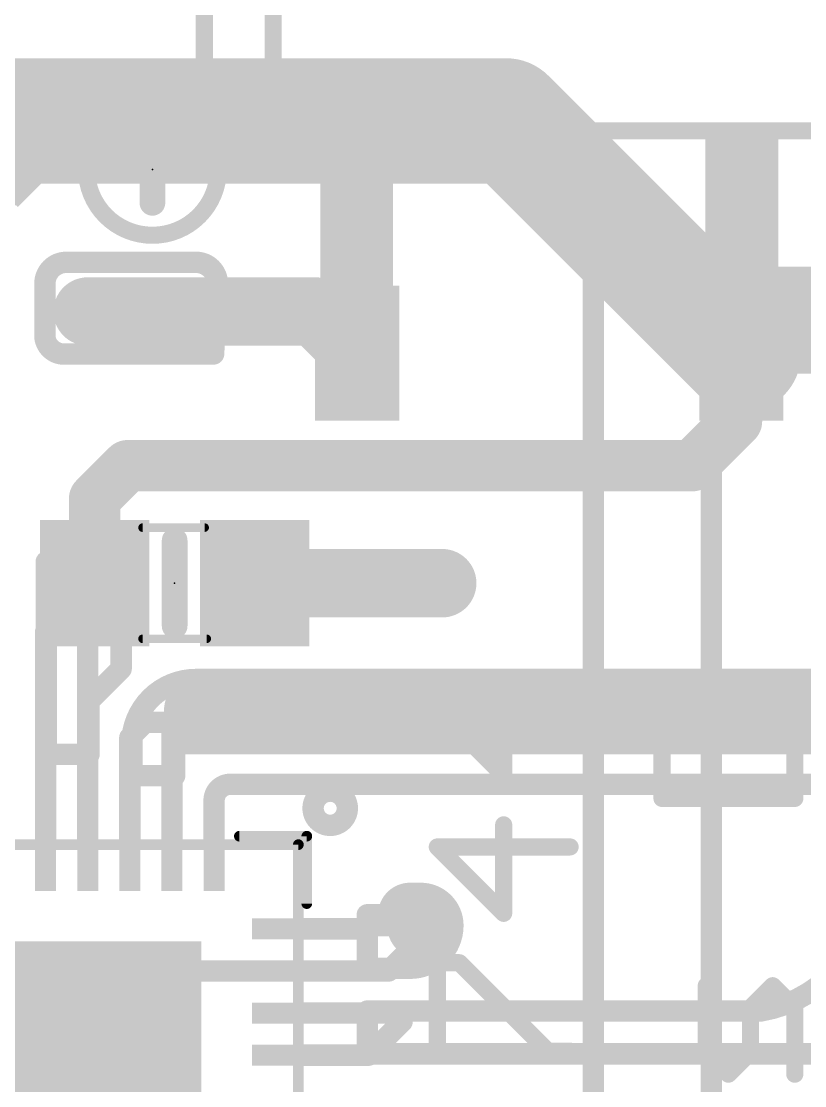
# Model space of a CAD drawing. Extents: x -21 to 68.1, y -13.1 to 62.4.
# Drawn here: x 27.61 to 36.91, y 21.21 to 33.85 of the extents above; entities that cross this region are included whole.
import ezdxf

# ---------------------------------------------------------------- set-up
doc = ezdxf.new("R2010")
doc.units = 0
for name, color, linetype in [('1', 12, 'CONTINUOUS'), ('16', 132, 'CONTINUOUS'), ('18', 110, 'CONTINUOUS'), ('21', 53, 'CONTINUOUS'), ('23', 53, 'CONTINUOUS'), ('51', 253, 'CONTINUOUS')]:
    doc.layers.add(name, color=color, linetype=linetype)

# ---------------------------------------------------------------- blocks, each defined once
blk = doc.blocks.new('RECT')
blk.add_solid([(-0.5, -0.5), (0.5, -0.5), (-0.5, 0.5), (0.5, 0.5)])
blk = doc.blocks.new('ROUNDV')
at = {"const_width": 0.5}
blk.add_lwpolyline([(0, -0.25, 1), (0, 0.25, 1), (0, -0.25)], format="xyb", dxfattribs=at)

msp = doc.modelspace()

# ---------------------------------------------------------------- linework, layer by layer
at = {"layer": '1'}
for points, const_width in [([(25.3, 32.7), (33.366, 32.7)], 1.4224), ([(33.366, 32.7), (36.157, 29.909)], 1.4224), ([(28.146, 30.988), (29.686, 30.988)], 0.254), ([(27.892, 30.099), (27.892, 30.734)], 0.254), ([(29.94, 30.734), (29.894, 29.9)], 0.254), ([(36.548, 30.3), (36.157, 29.909)], 1.27), ([(38.1, 30.3), (36.548, 30.3)], 1.27), ([(31.1022, 30.4038), (28.4, 30.4038)], 0.8128), ([(31.597, 29.909), (31.1022, 30.4038)], 0.8128), ([(36.1, 29.852), (36.157, 29.909)], 1.016), ([(36.1, 29.1), (36.1, 29.852)], 0.6096), ([(29.894, 29.9), (28.146, 29.9)], 0.254), ([(35.573, 28.573), (36.1, 29.1)], 0.6096), ([(28.482, 28.182), (28.873, 28.573)], 0.6096), ([(28.873, 28.573), (35.573, 28.573)], 0.6096), ([(28.482, 27.178), (28.482, 28.182)], 0.6096), ([(28.797, 27.432), (27.908, 27.432)], 0.254), ([(27.908, 27.432), (27.908, 25.146)], 0.254), ([(28.797, 26.162), (28.797, 27.432)], 0.254), ([(30.382, 27.178), (32.607, 27.178)], 0.8128), ([(27.9, 26.596), (28.482, 27.178)], 0.254), ([(28.4, 27.096), (28.482, 27.178)], 0.254), ([(28.4, 24.049), (28.4, 27.096)], 0.254), ([(27.9, 24.049), (27.9, 26.596)], 0.254), ([(28.416, 25.781), (28.797, 26.162)], 0.254), ([(37.02, 25.654), (29.813, 25.654)], 1.016), ([(29.686, 26.035), (29.813, 26.035)], 0.254), ([(29.813, 26.035), (29.813, 25.273)], 0.254), ([(28.416, 25.146), (28.416, 25.781)], 0.254), ([(29.083, 25.527), (28.9, 25.344)], 0.254), ([(29.337, 25.527), (29.083, 25.527)], 0.254), ([(29.4, 25.464), (29.337, 25.527)], 0.254), ([(29.4, 24.049), (29.4, 25.464)], 0.254), ([(28.9, 24.049), (28.9, 25.344)], 0.254), ([(28.924, 24.892), (28.924, 25.273)], 0.254), ([(29.813, 25.273), (29.559, 25.273)], 0.254), ([(27.908, 25.146), (28.416, 25.146)], 0.254), ([(29.432, 25.146), (29.432, 24.892)], 0.254), ([(29.432, 24.892), (28.924, 24.892)], 0.254), ([(30.0924, 24.7904), (39.4076, 24.7904)], 0.254), ([(29.9, 24.049), (29.9, 24.598)], 0.254), ([(32.353, 23.495), (32.226, 23.495)], 0.254), ([(31.972, 23.241), (31.718, 23.241)], 0.254), ([(31.718, 23.241), (31.718, 22.606)], 0.254), ([(30.875, 23.074), (31.71, 23.074)], 0.254), ([(31.71, 23.074), (31.75, 23.114)], 0.254), ([(31.75, 23.114), (32.353, 23.114)], 0.254), ([(32.385, 22.987), (32.385, 23.114)], 0.254), ([(31.972, 22.574), (32.385, 22.987)], 0.254), ([(30.875, 22.574), (29.273, 22.574)], 0.254), ([(30.875, 22.574), (31.972, 22.574)], 0.254), ([(31.718, 22.606), (32.226, 22.606)], 0.254), ([(30.875, 22.074), (32.028, 22.074)], 0.254), ([(31.718, 22.098), (36.385, 22.098)], 0.254), ([(31.718, 21.59), (31.718, 22.098)], 0.254), ([(32.028, 22.074), (32.131, 21.971)], 0.254), ([(31.734, 21.574), (32.131, 21.971)], 0.254), ([(30.875, 21.574), (31.734, 21.574)], 0.254), ([(38.29, 21.59), (31.718, 21.59)], 0.254)]:
    msp.add_lwpolyline(points, dxfattribs=dict(at, const_width=const_width))
for points, const_width in [([(33.6174, 32.9514, 1), (33.1146, 32.4486)], 0.7112), ([(33.366, 32.3444, 1), (33.366, 33.0556)], 0.7112), ([(28.146, 30.988, 0.4142), (27.892, 30.734)], 0.254), ([(28.146, 31.0515, 1), (28.146, 30.9245)], 0.127), ([(28.146, 30.9245, 1), (28.146, 31.0515)], 0.127), ([(29.94, 30.734, 0.4142), (29.686, 30.988)], 0.254), ([(29.686, 31.0515, 1), (29.686, 30.9245)], 0.127), ([(29.686, 30.9245, 1), (29.686, 31.0515)], 0.127), ([(27.9555, 30.734, 1), (27.8285, 30.734)], 0.127), ([(30.0034, 30.7305, 1), (29.8766, 30.7375)], 0.127), ([(36.548, 30.6175, 1), (36.548, 29.9825)], 0.635), ([(36.7725, 30.0755, 1), (36.3235, 30.5245)], 0.635), ([(27.8285, 30.734, 1), (27.9555, 30.734)], 0.127), ([(28.4, 30.607, 1), (28.4, 30.2006)], 0.4064), ([(29.8765, 30.734, 1), (30.0035, 30.734)], 0.127), ([(31.2459, 30.5475, 1), (30.9585, 30.2601)], 0.4064), ([(31.1022, 30.2006, 1), (31.1022, 30.607)], 0.4064), ([(35.9056, 29.6576, 1), (36.4084, 30.1604)], 0.7112), ([(35.9325, 30.1335, 1), (36.3815, 29.6845)], 0.635), ([(36.3366, 29.7294, 1), (35.9774, 30.0886)], 0.508), ([(27.892, 30.099, 0.4142), (28.146, 29.9)], 0.254), ([(27.955, 30.1067, 1), (27.829, 30.0913)], 0.127), ([(31.4533, 29.7653, 1), (31.7407, 30.0527)], 0.4064), ([(35.9204, 30.0316, 1), (36.2796, 29.6724)], 0.508), ([(27.8285, 30.099, 1), (27.9555, 30.099)], 0.127), ([(36.2524, 29.852, 1), (35.9476, 29.852)], 0.3048), ([(28.146, 29.9635, 1), (28.146, 29.8365)], 0.127), ([(28.1537, 29.837, 1), (28.1383, 29.963)], 0.127), ([(29.8306, 29.9035, 1), (29.9574, 29.8965)], 0.127), ([(29.894, 29.8365, 1), (29.894, 29.9635)], 0.127), ([(36.2078, 28.9922, 1), (35.9922, 29.2078)], 0.3048), ([(35.9476, 29.1, 1), (36.2524, 29.1)], 0.3048), ([(28.873, 28.7254, 1), (28.873, 28.4206)], 0.3048), ([(28.9808, 28.4652, 1), (28.7652, 28.6808)], 0.3048), ([(35.4652, 28.6808, 1), (35.6808, 28.4652)], 0.3048), ([(35.573, 28.4206, 1), (35.573, 28.7254)], 0.3048), ([(28.3742, 28.2898, 1), (28.5898, 28.0742)], 0.3048), ([(28.6344, 28.182, 1), (28.3296, 28.182)], 0.3048), ([(27.908, 27.4955, 1), (27.908, 27.3685)], 0.127), ([(27.9715, 27.432, 1), (27.8445, 27.432)], 0.127), ([(28.8605, 27.432, 1), (28.7335, 27.432)], 0.127), ([(28.797, 27.3685, 1), (28.797, 27.4955)], 0.127), ([(30.382, 27.3812, 1), (30.382, 26.9748)], 0.4064), ([(32.607, 26.9748, 1), (32.607, 27.3812)], 0.4064), ([(28.3296, 27.178, 1), (28.6344, 27.178)], 0.3048), ([(28.5269, 27.1331, 1), (28.4371, 27.2229)], 0.127), ([(28.5269, 27.1331, 1), (28.4371, 27.2229)], 0.127), ([(28.4635, 27.096, 1), (28.3365, 27.096)], 0.127), ([(28.3551, 27.1409, 1), (28.4449, 27.0511)], 0.127), ([(37.02, 25.654, 0.4142), (37.975, 26.416)], 1.016), ([(27.9635, 26.596, 1), (27.8365, 26.596)], 0.127), ([(27.8551, 26.6409, 1), (27.9449, 26.5511)], 0.127), ([(28.8419, 26.1171, 1), (28.7521, 26.2069)], 0.127), ([(28.7335, 26.162, 1), (28.8605, 26.162)], 0.127), ([(29.686, 26.035, 0.4142), (28.924, 25.273)], 0.254), ([(29.813, 25.908, 1), (29.813, 25.4)], 0.508), ([(29.686, 26.0985, 1), (29.686, 25.9715)], 0.127), ([(29.686, 25.9715, 1), (29.686, 26.0985)], 0.127), ([(29.8765, 26.035, 1), (29.7495, 26.035)], 0.127), ([(29.813, 25.9715, 1), (29.813, 26.0985)], 0.127), ([(37.0484, 25.9064, 1), (36.9916, 25.4016)], 0.508), ([(37.02, 25.4, 1), (37.02, 25.908)], 0.508), ([(28.4795, 25.781, 1), (28.3525, 25.781)], 0.127), ([(28.3711, 25.8259, 1), (28.4609, 25.7361)], 0.127), ([(29.083, 25.5905, 1), (29.083, 25.4635)], 0.127), ([(29.1279, 25.4821, 1), (29.0381, 25.5719)], 0.127), ([(29.3819, 25.5719, 1), (29.2921, 25.4821)], 0.127), ([(29.4635, 25.464, 1), (29.3365, 25.464)], 0.127), ([(29.337, 25.4635, 1), (29.337, 25.5905)], 0.127), ([(29.3551, 25.4191, 1), (29.4449, 25.5089)], 0.127), ([(28.9635, 25.344, 1), (28.8365, 25.344)], 0.127), ([(28.8551, 25.3889, 1), (28.9449, 25.2991)], 0.127), ([(28.9875, 25.273, 1), (28.8605, 25.273)], 0.127), ([(28.8605, 25.273, 1), (28.9875, 25.273)], 0.127), ([(29.559, 25.273, 0.4142), (29.432, 25.146)], 0.254), ([(29.559, 25.3365, 1), (29.559, 25.2095)], 0.127), ([(29.559, 25.2095, 1), (29.559, 25.3365)], 0.127), ([(29.7495, 25.273, 1), (29.8765, 25.273)], 0.127), ([(29.813, 25.2095, 1), (29.813, 25.3365)], 0.127), ([(27.908, 25.2095, 1), (27.908, 25.0825)], 0.127), ([(27.8445, 25.146, 1), (27.9715, 25.146)], 0.127), ([(28.3525, 25.146, 1), (28.4795, 25.146)], 0.127), ([(28.416, 25.0825, 1), (28.416, 25.2095)], 0.127), ([(29.4955, 25.146, 1), (29.3685, 25.146)], 0.127), ([(29.3685, 25.146, 1), (29.4955, 25.146)], 0.127), ([(28.924, 24.9555, 1), (28.924, 24.8285)], 0.127), ([(28.8605, 24.892, 1), (28.9875, 24.892)], 0.127), ([(29.3685, 24.892, 1), (29.4955, 24.892)], 0.127), ([(29.432, 24.8285, 1), (29.432, 24.9555)], 0.127), ([(30.0924, 24.7904, 0.4142), (29.9, 24.598)], 0.254), ([(30.0924, 24.8539, 1), (30.0924, 24.7269)], 0.127), ([(30.0924, 24.7269, 1), (30.0924, 24.8539)], 0.127), ([(29.9635, 24.598, 1), (29.8365, 24.598)], 0.127), ([(29.8365, 24.598, 1), (29.9635, 24.598)], 0.127), ([(27.8365, 24.049, 1), (27.9635, 24.049)], 0.127), ([(28.3365, 24.049, 1), (28.4635, 24.049)], 0.127), ([(28.8365, 24.049, 1), (28.9635, 24.049)], 0.127), ([(29.3365, 24.049, 1), (29.4635, 24.049)], 0.127), ([(29.8365, 24.049, 1), (29.9635, 24.049)], 0.127), ([(32.226, 23.495, 0.4142), (31.972, 23.241)], 0.254), ([(32.226, 23.5585, 1), (32.226, 23.4315)], 0.127), ([(32.226, 23.4315, 1), (32.226, 23.5585)], 0.127), ([(32.734, 23.114, 0.4142), (32.353, 23.495)], 0.254), ([(32.353, 23.5585, 1), (32.353, 23.4315)], 0.127), ([(32.353, 23.4315, 1), (32.353, 23.5585)], 0.127), ([(31.718, 23.3045, 1), (31.718, 23.1775)], 0.127), ([(31.7815, 23.241, 1), (31.6545, 23.241)], 0.127), ([(31.9085, 23.241, 1), (32.0355, 23.241)], 0.127), ([(31.972, 23.1775, 1), (31.972, 23.3045)], 0.127), ([(30.875, 23.1375, 1), (30.875, 23.0105)], 0.127), ([(31.6651, 23.1189, 1), (31.7549, 23.0291)], 0.127), ([(31.75, 23.1775, 1), (31.75, 23.0505)], 0.127), ([(31.7949, 23.0691, 1), (31.7051, 23.1589)], 0.127), ([(31.71, 23.0105, 1), (31.71, 23.1375)], 0.127), ([(32.226, 22.606, 0.4142), (32.734, 23.114)], 0.254), ([(32.4485, 23.114, 1), (32.3215, 23.114)], 0.127), ([(32.353, 23.0505, 1), (32.353, 23.1775)], 0.127), ([(32.7975, 23.114, 1), (32.6705, 23.114)], 0.127), ([(32.6705, 23.114, 1), (32.7975, 23.114)], 0.127), ([(32.3215, 22.987, 1), (32.4485, 22.987)], 0.127), ([(32.4299, 22.9421, 1), (32.3401, 23.0319)], 0.127), ([(36.385, 22.098, 0.1989), (37.401, 22.733)], 0.254), ([(29.273, 22.6375, 1), (29.273, 22.5105)], 0.127), ([(30.875, 22.6375, 1), (30.875, 22.5105)], 0.127), ([(30.875, 22.5105, 1), (30.875, 22.6375)], 0.127), ([(31.718, 22.6695, 1), (31.718, 22.5425)], 0.127), ([(31.6545, 22.606, 1), (31.7815, 22.606)], 0.127), ([(31.9271, 22.6189, 1), (32.0169, 22.5291)], 0.127), ([(31.972, 22.5105, 1), (31.972, 22.6375)], 0.127), ([(32.226, 22.6695, 1), (32.226, 22.5425)], 0.127), ([(32.226, 22.5425, 1), (32.226, 22.6695)], 0.127), ([(30.875, 22.1375, 1), (30.875, 22.0105)], 0.127), ([(31.718, 22.1615, 1), (31.718, 22.0345)], 0.127), ([(31.7815, 22.098, 1), (31.6545, 22.098)], 0.127), ([(32.0729, 22.1189, 1), (31.9831, 22.0291)], 0.127), ([(32.028, 22.0105, 1), (32.028, 22.1375)], 0.127), ([(36.3745, 22.1606, 1), (36.3955, 22.0354)], 0.127), ([(36.385, 22.0345, 1), (36.385, 22.1615)], 0.127), ([(32.1759, 21.9261, 1), (32.0861, 22.0159)], 0.127), ([(32.0861, 21.9261, 1), (32.1759, 22.0159)], 0.127), ([(30.875, 21.6375, 1), (30.875, 21.5105)], 0.127), ([(31.718, 21.6535, 1), (31.718, 21.5265)], 0.127), ([(31.6545, 21.59, 1), (31.7815, 21.59)], 0.127), ([(31.6891, 21.6189, 1), (31.7789, 21.5291)], 0.127), ([(31.734, 21.5105, 1), (31.734, 21.6375)], 0.127)]:
    msp.add_lwpolyline(points, format="xyb", dxfattribs=dict(at, const_width=const_width))
at = {"layer": '16', "const_width": 0.254}
for points in [[(34.2, 32.65), (27.2, 32.65)], [(35.8, 31.05), (34.2, 32.65)], [(27.75, 32.05), (26.7, 31)], [(33.6, 32.05), (27.75, 32.05)], [(34.4, 31.25), (33.6, 32.05)], [(34.4, 11.4), (34.4, 31.25)], [(35.8, 11.4), (35.8, 31.05)]]:
    msp.add_lwpolyline(points, dxfattribs=at)
at = {"layer": '16', "const_width": 0.127}
for points in [[(34.2449, 32.6949, 1), (34.1551, 32.6051)], [(34.2, 32.5865, 1), (34.2, 32.7135)], [(27.75, 32.1135, 1), (27.75, 31.9865)], [(27.7949, 32.0051, 1), (27.7051, 32.0949)], [(33.6449, 32.0949, 1), (33.5551, 32.0051)], [(33.6, 31.9865, 1), (33.6, 32.1135)], [(34.4635, 31.25, 1), (34.3365, 31.25)], [(34.3551, 31.2051, 1), (34.4449, 31.2949)], [(35.8635, 31.05, 1), (35.7365, 31.05)], [(35.7551, 31.0051, 1), (35.8449, 31.0949)]]:
    msp.add_lwpolyline(points, format="xyb", dxfattribs=at)
at = {"layer": '21'}
for points, const_width in [([(29.784, 33.16), (29.784, 38.76)], 0.2032), ([(30.6, 32.55), (30.6004, 38.5444)], 0.2032), ([(22.784, 33.16), (29.784, 33.16)], 0.2032), ([(27.8551, 32.0725), (27.8551, 32.7843)], 0.2032), ([(29.168, 32.4878), (29.168, 31.6942)], 0.3048), ([(37.154, 32.55), (30.6, 32.55)], 0.2032), ([(29.5648, 32.091), (28.7711, 32.091)], 0.3048), ([(27.4992, 31.7166), (27.8551, 32.0725)], 0.2032), ([(29.432, 26.67), (29.432, 27.686)], 0.3048), ([(33.3368, 24.8955), (33.3368, 25.9462)], 0.2032), ([(34.1249, 25.6836), (32.5488, 25.6836)], 0.2032), ([(32.5488, 25.6836), (33.3368, 24.8955)], 0.2032), ([(35.4784, 25.6734), (35.2158, 25.4107)], 0.2032), ([(36.5292, 25.6734), (35.4784, 25.6734)], 0.2032), ([(36.7919, 25.4107), (36.5292, 25.6734)], 0.2032), ([(35.2158, 25.4107), (35.2158, 24.6226)], 0.2032), ([(36.7919, 24.6226), (36.7919, 25.4107)], 0.2032), ([(35.2158, 24.6226), (36.7919, 24.6226)], 0.2032), ([(33.3368, 23.2583), (33.3368, 24.3091)], 0.2032), ([(31, 24.174), (30.2, 24.174)], 0.127), ([(31, 23.374), (31, 24.174)], 0.127), ([(34.1249, 24.0464), (32.5488, 24.0464)], 0.2032), ([(32.5488, 24.0464), (33.3368, 23.2583)], 0.2032), ([(32.5488, 21.6212), (32.5488, 22.6719)], 0.2032), ([(32.5488, 22.6719), (32.8114, 22.6719)], 0.2032), ([(32.8114, 22.6719), (33.8622, 21.6212)], 0.2032), ([(35.7411, 21.611), (35.7411, 22.3991)], 0.2032), ([(36.5292, 22.3991), (36.2665, 22.1364)], 0.2032), ([(36.7919, 22.1364), (36.5292, 22.3991)], 0.2032), ([(36.2665, 22.1364), (36.2665, 21.611)], 0.2032), ([(36.7919, 21.3483), (36.7919, 22.1364)], 0.2032), ([(33.8622, 21.6212), (34.1249, 21.6212)], 0.2032), ([(36.0038, 21.3483), (35.7411, 21.611)], 0.2032), ([(36.2665, 21.611), (36.0038, 21.3483)], 0.2032)]:
    msp.add_lwpolyline(points, dxfattribs=dict(at, const_width=const_width))
for points, const_width in [([(29.784, 33.1092, 1), (29.784, 33.2108)], 0.1016), ([(29.7332, 33.16, 1), (29.8348, 33.16)], 0.1016), ([(27.9059, 32.7843, 1), (27.8043, 32.7843)], 0.1016), ([(29.168, 31.3093, 1), (29.168, 32.8727, 1), (29.168, 31.3093)], 0.2032), ([(29.2442, 32.4878, 1), (29.0918, 32.4878)], 0.1524), ([(30.6, 32.6008, 1), (30.6, 32.4992)], 0.1016), ([(30.5492, 32.55, 1), (30.6508, 32.55)], 0.1016), ([(28.7711, 32.1672, 1), (28.7711, 32.0148)], 0.1524), ([(29.5648, 32.0148, 1), (29.5648, 32.1672)], 0.1524), ([(27.8043, 32.0725, 1), (27.9059, 32.0725)], 0.1016), ([(27.891, 32.0366, 1), (27.8192, 32.1084)], 0.1016), ([(29.0918, 31.6942, 1), (29.2442, 31.6942)], 0.1524), ([(29.5082, 27.686, 1), (29.3558, 27.686)], 0.1524), ([(29.3558, 26.67, 1), (29.5082, 26.67)], 0.1524), ([(33.3876, 25.9462, 1), (33.286, 25.9462)], 0.1016), ([(32.5847, 25.7195, 1), (32.5128, 25.6476)], 0.1016), ([(32.5488, 25.7344, 1), (32.5488, 25.6328)], 0.1016), ([(34.1249, 25.6328, 1), (34.1249, 25.7344)], 0.1016), ([(35.4784, 25.7242, 1), (35.4784, 25.6226)], 0.1016), ([(35.5144, 25.6375, 1), (35.4425, 25.7093)], 0.1016), ([(36.5651, 25.7093, 1), (36.4933, 25.6375)], 0.1016), ([(36.5292, 25.6226, 1), (36.5292, 25.7242)], 0.1016), ([(35.1798, 25.4466, 1), (35.2517, 25.3748)], 0.1016), ([(35.2666, 25.4107, 1), (35.165, 25.4107)], 0.1016), ([(36.8427, 25.4107, 1), (36.7411, 25.4107)], 0.1016), ([(36.756, 25.3748, 1), (36.8278, 25.4466)], 0.1016), ([(33.286, 24.8955, 1), (33.3876, 24.8955)], 0.1016), ([(33.3009, 24.8596, 1), (33.3727, 24.9314)], 0.1016), ([(31.278, 24.379, 1), (31.278, 24.633, 1), (31.278, 24.379)], 0.4064), ([(35.2158, 24.6734, 1), (35.2158, 24.5718)], 0.1016), ([(35.165, 24.6226, 1), (35.2666, 24.6226)], 0.1016), ([(36.7411, 24.6226, 1), (36.8427, 24.6226)], 0.1016), ([(36.7919, 24.5718, 1), (36.7919, 24.6734)], 0.1016), ([(33.3876, 24.3091, 1), (33.286, 24.3091)], 0.1016), ([(30.2, 24.2057, 1), (30.2, 24.1423)], 0.0635), ([(31.0317, 24.174, 1), (30.9683, 24.174)], 0.0635), ([(31, 24.1423, 1), (31, 24.2057)], 0.0635), ([(32.5847, 24.0823, 1), (32.5128, 24.0105)], 0.1016), ([(32.5488, 24.0972, 1), (32.5488, 23.9956)], 0.1016), ([(34.1249, 23.9956, 1), (34.1249, 24.0972)], 0.1016), ([(30.9683, 23.374, 1), (31.0317, 23.374)], 0.0635), ([(33.286, 23.2583, 1), (33.3876, 23.2583)], 0.1016), ([(33.3009, 23.2224, 1), (33.3727, 23.2942)], 0.1016), ([(32.5996, 22.6719, 1), (32.498, 22.6719)], 0.1016), ([(32.5488, 22.7227, 1), (32.5488, 22.6211)], 0.1016), ([(32.8474, 22.7079, 1), (32.7755, 22.636)], 0.1016), ([(32.8114, 22.6211, 1), (32.8114, 22.7227)], 0.1016), ([(35.7919, 22.3991, 1), (35.6903, 22.3991)], 0.1016), ([(36.5651, 22.435, 1), (36.4933, 22.3632)], 0.1016), ([(36.5651, 22.3632, 1), (36.4933, 22.435)], 0.1016), ([(36.3173, 22.1364, 1), (36.2157, 22.1364)], 0.1016), ([(36.2306, 22.1723, 1), (36.3024, 22.1005)], 0.1016), ([(36.8427, 22.1364, 1), (36.7411, 22.1364)], 0.1016), ([(36.756, 22.1005, 1), (36.8278, 22.1723)], 0.1016), ([(32.498, 21.6212, 1), (32.5996, 21.6212)], 0.1016), ([(33.8622, 21.672, 1), (33.8622, 21.5704)], 0.1016), ([(33.8263, 21.5852, 1), (33.8981, 21.6571)], 0.1016), ([(34.1249, 21.5704, 1), (34.1249, 21.672)], 0.1016), ([(35.7771, 21.6469, 1), (35.7052, 21.5751)], 0.1016), ([(35.6903, 21.611, 1), (35.7919, 21.611)], 0.1016), ([(36.2157, 21.611, 1), (36.3173, 21.611)], 0.1016), ([(36.3024, 21.5751, 1), (36.2306, 21.6469)], 0.1016), ([(35.9679, 21.3842, 1), (36.0397, 21.3124)], 0.1016), ([(35.9679, 21.3124, 1), (36.0397, 21.3842)], 0.1016), ([(36.7411, 21.3483, 1), (36.8427, 21.3483)], 0.1016)]:
    msp.add_lwpolyline(points, format="xyb", dxfattribs=dict(at, const_width=const_width))
at = {"layer": '23'}
for p in [(29.168, 32.091), (29.432, 27.178)]:
    msp.add_point(p, dxfattribs=at)
at = {"layer": '51'}
for points, const_width in [([(29.788, 27.838), (29.051, 27.838)], 0.1016), ([(29.813, 26.518), (29.051, 26.518)], 0.1016), ([(23.9, 24.074), (30.9, 24.074)], 0.127), ([(30.9, 24.074), (30.9, 17.074)], 0.127)]:
    msp.add_lwpolyline(points, dxfattribs=dict(at, const_width=const_width))
for points, const_width in [([(29.051, 27.8634, 1), (29.051, 27.8126)], 0.0508), ([(29.788, 27.8126, 1), (29.788, 27.8634)], 0.0508), ([(29.051, 26.5434, 1), (29.051, 26.4926)], 0.0508), ([(29.813, 26.4926, 1), (29.813, 26.5434)], 0.0508), ([(30.9318, 24.074, 1), (30.8683, 24.074)], 0.0635), ([(30.9, 24.0423, 1), (30.9, 24.1058)], 0.0635)]:
    msp.add_lwpolyline(points, format="xyb", dxfattribs=dict(at, const_width=const_width))

# ---------------------------------------------------------------- block references
at = {"layer": '1', "yscale": 1.6}
for p in [(31.597, 29.909), (36.157, 29.909)]:
    msp.add_blockref('RECT', p, dxfattribs=at)
at = {"layer": '1'}
for p, xscale, yscale, rotation in [((28.482, 27.178), 1.3, 1.5, 180), ((30.382, 27.178), 1.3, 1.5, 180), ((27.9, 24.049), 1.05, 0.25, 270), ((28.4, 24.049), 1.05, 0.25, 270), ((28.9, 24.049), 1.05, 0.25, 270), ((29.4, 24.049), 1.05, 0.25, 270), ((29.9, 24.049), 1.05, 0.25, 270), ((30.875, 23.074), 1.05, 0.25, 180), ((27.4, 20.574), 4.7, 4.7, 180), ((30.875, 22.574), 1.05, 0.25, 180), ((30.875, 22.074), 1.05, 0.25, 180), ((30.875, 21.574), 1.05, 0.25, 180)]:
    msp.add_blockref('RECT', p, dxfattribs=dict(at, xscale=xscale, yscale=yscale, rotation=rotation))
at = {"layer": '18', "xscale": 0.8001, "yscale": 0.8001}
for p in [(28.4, 30.4038), (28.4, 30.4038), (29.416, 30.4038), (29.416, 30.4038), (32.607, 27.178), (32.607, 27.178), (32.353, 23.114), (32.353, 23.114), (28.162, 21.971), (28.162, 21.971)]:
    msp.add_blockref('ROUNDV', p, dxfattribs=at)
at = {"layer": '21', "xscale": 0.8636, "yscale": 0.762}
msp.add_blockref('RECT', (33.877, 32.0674), dxfattribs=at)
at = {"layer": '51', "xscale": 0.8636, "yscale": 2.8956}
for p in [(31.591, 31.0006), (36.163, 31.0006)]:
    msp.add_blockref('RECT', p, dxfattribs=at)
at = {"layer": '51'}
for p, xscale, yscale, rotation in [((28.7014, 27.1769), 0.7501, 1.4501, 180), ((30.1492, 27.1769), 0.7501, 1.4501, 180), ((27.9, 23.799), 0.55, 0.25, 270), ((28.4, 23.799), 0.55, 0.25, 270), ((28.9, 23.799), 0.55, 0.25, 270), ((29.4, 23.799), 0.55, 0.25, 270), ((29.9, 23.799), 0.55, 0.25, 270), ((30.625, 23.074), 0.55, 0.25, 180), ((30.625, 22.574), 0.55, 0.25, 180), ((30.625, 22.074), 0.55, 0.25, 180), ((30.625, 21.574), 0.55, 0.25, 180)]:
    msp.add_blockref('RECT', p, dxfattribs=dict(at, xscale=xscale, yscale=yscale, rotation=rotation))

doc.saveas('drawing.dxf')
